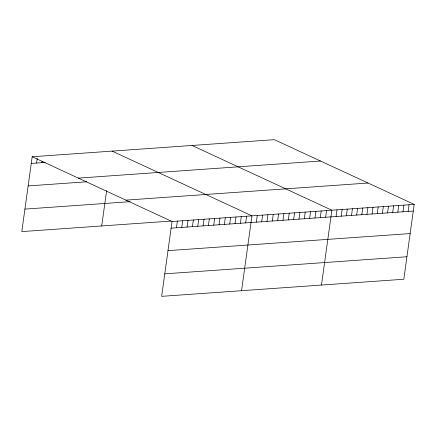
<?xml version="1.0" encoding="UTF-8"?>
<svg xmlns="http://www.w3.org/2000/svg" width="436" height="436" viewBox="0 0 436 436"><rect width="100%" height="100%" fill="white"/><g stroke="black" fill="none" stroke-linecap="round" stroke-linejoin="round"><path stroke-width="0.65" d="M32.188 156.753L172.04 221.493L161.652 296.338L403.812 279.247L414.2 204.397L274.348 139.662L32.188 156.753L21.8 231.603L170.972 221.074M36.586 163.048L37.234 158.377M41.916 162.672L42.101 161.336M101.713 225.962L106.624 190.587M176.444 227.783L177.365 221.117M181.768 227.407L182.695 220.741M187.099 227.031L188.02 220.365M192.423 226.655L193.35 219.989M197.753 226.279L198.674 219.613M203.078 225.903L204.004 219.237M208.408 225.526L209.335 218.861M213.733 225.15L214.659 218.485M219.063 224.774L219.989 218.109M224.387 224.398L225.314 217.728M229.718 224.022L230.644 217.351M235.042 223.646L235.969 216.975M240.372 223.27L241.299 216.599M245.697 222.894L246.623 216.223M241.566 290.698L251.954 215.847L112.101 151.112M256.352 222.142L257.278 215.471M261.682 221.766L262.608 215.095M267.012 221.39L267.933 214.719M272.337 221.014L273.263 214.343M277.667 220.638L278.588 213.967M282.991 220.262L283.918 213.591M288.321 219.886L289.242 213.215M293.646 219.51L294.573 212.839M298.976 219.134L299.903 212.463M304.301 218.758L305.227 212.087M309.631 218.382L310.557 211.711M314.956 218.005L315.882 211.335M320.286 217.629L321.212 210.959M325.61 217.253L326.537 210.583M321.479 285.057L331.867 210.207L192.014 145.471M336.085 216.518L337.012 209.847M341.23 216.152L342.156 209.482M346.38 215.787L347.301 209.117M351.525 215.428L352.452 208.757M356.67 215.062L357.596 208.392M361.815 214.697L362.741 208.026M366.959 214.338L367.886 207.667M372.11 213.972L373.031 207.302M377.254 213.607L378.181 206.942M382.399 213.248L383.326 206.577M387.544 212.882L388.471 206.212M392.689 212.517L393.615 205.852M397.839 212.158L398.76 205.487M402.984 211.792L403.91 205.122M408.129 211.427L409.055 204.762M31.261 163.424L45.246 162.437M78.338 178.117L320.498 161.02M28.138 185.921L86.742 181.785M125.89 200.129L368.049 183.033M24.923 209.106L130.141 201.677M172.04 221.493L414.2 204.397M171.114 228.159L413.274 211.068M167.991 250.662L410.151 233.565M164.775 273.841L406.935 256.75"/></g></svg>
